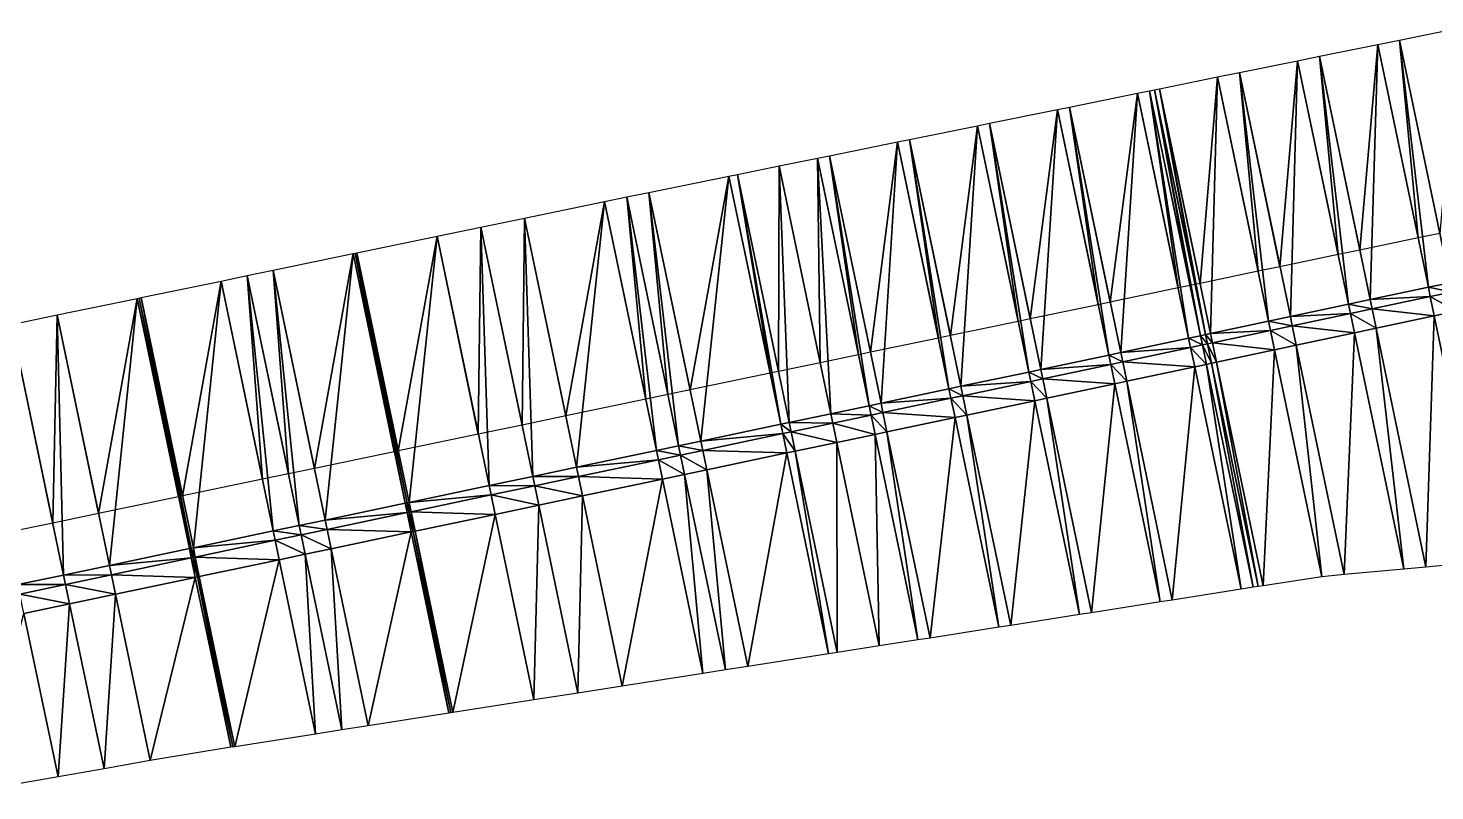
# Model space of a CAD drawing. Header units: metres. Extents: x 1882598 to 1885460, y 3171405 to 3171756.
# Drawn here: x 1883284.26 to 1883301.49, y 3171623.95 to 3171633.29 of the extents above; entities that cross this region are included whole.
import ezdxf

# ---------------------------------------------------------------- set-up
doc = ezdxf.new("R2010")
doc.units = ezdxf.units.M
doc.header["$MEASUREMENT"] = 0
doc.layers.add('Triangles surfaces projet', color=7, linetype='Continuous', true_color=0x848484)

msp = doc.modelspace()

# ---------------------------------------------------------------- linework, layer by layer
at = {"layer": 'Triangles surfaces projet'}
for points in [[(1883301.674, 3171630.174, 150.426), (1883301.054, 3171633.145, 150.502), (1883301.768, 3171633.29, 150.496), (1883301.674, 3171630.174, 150.426)], [(1883301.768, 3171633.29, 150.846), (1883301.548, 3171630.778, 150.791), (1883301.054, 3171633.145, 150.852), (1883301.768, 3171633.29, 150.846)], [(1883300.074, 3171632.946, 150.509), (1883300.788, 3171633.091, 150.504), (1883300.696, 3171629.967, 150.433), (1883300.074, 3171632.946, 150.509)], [(1883300.788, 3171633.091, 150.854), (1883300.57, 3171630.574, 150.798), (1883300.074, 3171632.946, 150.859), (1883300.788, 3171633.091, 150.854)], [(1883301.282, 3171630.723, 150.793), (1883300.57, 3171630.574, 150.798), (1883300.788, 3171633.091, 150.854), (1883301.282, 3171630.723, 150.793)], [(1883300.788, 3171633.091, 150.504), (1883301.408, 3171630.118, 150.428), (1883300.696, 3171629.967, 150.433), (1883300.788, 3171633.091, 150.504)], [(1883300.788, 3171633.091, 150.504), (1883301.054, 3171633.145, 150.502), (1883301.408, 3171630.118, 150.428), (1883300.788, 3171633.091, 150.504)], [(1883301.054, 3171633.145, 150.852), (1883301.282, 3171630.723, 150.793), (1883300.788, 3171633.091, 150.854), (1883301.054, 3171633.145, 150.852)], [(1883301.674, 3171630.174, 150.426), (1883301.408, 3171630.118, 150.428), (1883301.054, 3171633.145, 150.502), (1883301.674, 3171630.174, 150.426)], [(1883301.548, 3171630.778, 150.791), (1883301.282, 3171630.723, 150.793), (1883301.054, 3171633.145, 150.852), (1883301.548, 3171630.778, 150.791)], [(1883299.094, 3171632.747, 150.516), (1883299.807, 3171632.892, 150.511), (1883299.718, 3171629.759, 150.44), (1883299.094, 3171632.747, 150.516)], [(1883299.807, 3171632.892, 150.861), (1883299.591, 3171630.37, 150.805), (1883299.094, 3171632.747, 150.866), (1883299.807, 3171632.892, 150.861)], [(1883300.303, 3171630.518, 150.8), (1883299.591, 3171630.37, 150.805), (1883299.807, 3171632.892, 150.861), (1883300.303, 3171630.518, 150.8)], [(1883299.807, 3171632.892, 150.511), (1883300.43, 3171629.91, 150.435), (1883299.718, 3171629.759, 150.44), (1883299.807, 3171632.892, 150.511)], [(1883299.807, 3171632.892, 150.511), (1883300.074, 3171632.946, 150.509), (1883300.43, 3171629.91, 150.435), (1883299.807, 3171632.892, 150.511)], [(1883300.074, 3171632.946, 150.859), (1883300.303, 3171630.518, 150.8), (1883299.807, 3171632.892, 150.861), (1883300.074, 3171632.946, 150.859)], [(1883300.074, 3171632.946, 150.509), (1883300.696, 3171629.967, 150.433), (1883300.43, 3171629.91, 150.435), (1883300.074, 3171632.946, 150.509)], [(1883300.57, 3171630.574, 150.798), (1883300.303, 3171630.518, 150.8), (1883300.074, 3171632.946, 150.859), (1883300.57, 3171630.574, 150.798)], [(1883299.094, 3171632.747, 150.516), (1883299.452, 3171629.703, 150.442), (1883298.827, 3171632.693, 150.518), (1883299.094, 3171632.747, 150.516)], [(1883299.094, 3171632.747, 150.866), (1883299.324, 3171630.314, 150.807), (1883298.827, 3171632.693, 150.868), (1883299.094, 3171632.747, 150.866)], [(1883299.094, 3171632.747, 150.516), (1883299.718, 3171629.759, 150.44), (1883299.452, 3171629.703, 150.442), (1883299.094, 3171632.747, 150.516)], [(1883299.591, 3171630.37, 150.805), (1883299.324, 3171630.314, 150.807), (1883299.094, 3171632.747, 150.866), (1883299.591, 3171630.37, 150.805)], [(1883298.473, 3171629.495, 150.448), (1883297.847, 3171632.494, 150.525), (1883297.994, 3171632.524, 150.524), (1883298.473, 3171629.495, 150.448)], [(1883297.994, 3171632.524, 150.874), (1883298.345, 3171630.11, 150.814), (1883297.847, 3171632.494, 150.875), (1883297.994, 3171632.524, 150.874)], [(1883298.054, 3171632.536, 150.524), (1883298.619, 3171629.526, 150.447), (1883297.994, 3171632.524, 150.524), (1883298.054, 3171632.536, 150.524)], [(1883298.054, 3171632.536, 150.874), (1883298.491, 3171630.14, 150.813), (1883297.994, 3171632.524, 150.874), (1883298.054, 3171632.536, 150.874)], [(1883298.619, 3171629.526, 150.447), (1883298.473, 3171629.495, 150.448), (1883297.994, 3171632.524, 150.524), (1883298.619, 3171629.526, 150.447)], [(1883298.491, 3171630.14, 150.813), (1883298.345, 3171630.11, 150.814), (1883297.994, 3171632.524, 150.874), (1883298.491, 3171630.14, 150.813)], [(1883298.054, 3171632.536, 150.524), (1883298.114, 3171632.548, 150.523), (1883298.68, 3171629.539, 150.447), (1883298.054, 3171632.536, 150.524)], [(1883298.114, 3171632.548, 150.873), (1883298.552, 3171630.153, 150.813), (1883298.054, 3171632.536, 150.874), (1883298.114, 3171632.548, 150.873)], [(1883298.054, 3171632.536, 150.524), (1883298.68, 3171629.539, 150.447), (1883298.619, 3171629.526, 150.447), (1883298.054, 3171632.536, 150.524)], [(1883298.552, 3171630.153, 150.813), (1883298.491, 3171630.14, 150.813), (1883298.054, 3171632.536, 150.874), (1883298.552, 3171630.153, 150.813)], [(1883298.827, 3171632.693, 150.518), (1883298.74, 3171629.552, 150.447), (1883298.114, 3171632.548, 150.523), (1883298.827, 3171632.693, 150.518)], [(1883298.827, 3171632.693, 150.868), (1883298.612, 3171630.165, 150.812), (1883298.114, 3171632.548, 150.873), (1883298.827, 3171632.693, 150.868)], [(1883298.114, 3171632.548, 150.523), (1883298.74, 3171629.552, 150.447), (1883298.68, 3171629.539, 150.447), (1883298.114, 3171632.548, 150.523)], [(1883298.612, 3171630.165, 150.812), (1883298.552, 3171630.153, 150.813), (1883298.114, 3171632.548, 150.873), (1883298.612, 3171630.165, 150.812)], [(1883299.324, 3171630.314, 150.807), (1883298.612, 3171630.165, 150.812), (1883298.827, 3171632.693, 150.868), (1883299.324, 3171630.314, 150.807)], [(1883298.74, 3171629.552, 150.447), (1883298.827, 3171632.693, 150.518), (1883299.452, 3171629.703, 150.442), (1883298.74, 3171629.552, 150.447)], [(1883297.847, 3171632.494, 150.525), (1883297.641, 3171629.319, 150.454), (1883297.014, 3171632.325, 150.531), (1883297.847, 3171632.494, 150.525)], [(1883297.847, 3171632.494, 150.875), (1883297.512, 3171629.936, 150.82), (1883297.014, 3171632.325, 150.881), (1883297.847, 3171632.494, 150.875)], [(1883298.345, 3171630.11, 150.814), (1883297.512, 3171629.936, 150.82), (1883297.847, 3171632.494, 150.875), (1883298.345, 3171630.11, 150.814)], [(1883297.847, 3171632.494, 150.525), (1883298.473, 3171629.495, 150.448), (1883297.641, 3171629.319, 150.454), (1883297.847, 3171632.494, 150.525)], [(1883296.867, 3171632.295, 150.532), (1883296.663, 3171629.112, 150.461), (1883296.034, 3171632.126, 150.538), (1883296.867, 3171632.295, 150.532)], [(1883296.867, 3171632.295, 150.882), (1883296.534, 3171629.731, 150.827), (1883296.034, 3171632.126, 150.888), (1883296.867, 3171632.295, 150.882)], [(1883297.366, 3171629.905, 150.821), (1883296.534, 3171629.731, 150.827), (1883296.867, 3171632.295, 150.882), (1883297.366, 3171629.905, 150.821)], [(1883297.495, 3171629.288, 150.455), (1883296.663, 3171629.112, 150.461), (1883296.867, 3171632.295, 150.532), (1883297.495, 3171629.288, 150.455)], [(1883297.495, 3171629.288, 150.455), (1883296.867, 3171632.295, 150.532), (1883297.014, 3171632.325, 150.531), (1883297.495, 3171629.288, 150.455)], [(1883297.014, 3171632.325, 150.881), (1883297.366, 3171629.905, 150.821), (1883296.867, 3171632.295, 150.882), (1883297.014, 3171632.325, 150.881)], [(1883297.495, 3171629.288, 150.455), (1883297.014, 3171632.325, 150.531), (1883297.641, 3171629.319, 150.454), (1883297.495, 3171629.288, 150.455)], [(1883297.512, 3171629.936, 150.82), (1883297.366, 3171629.905, 150.821), (1883297.014, 3171632.325, 150.881), (1883297.512, 3171629.936, 150.82)], [(1883295.684, 3171628.906, 150.467), (1883295.054, 3171631.927, 150.544), (1883295.887, 3171632.096, 150.539), (1883295.684, 3171628.906, 150.467)], [(1883295.887, 3171632.096, 150.889), (1883295.555, 3171629.527, 150.833), (1883295.054, 3171631.927, 150.894), (1883295.887, 3171632.096, 150.889)], [(1883296.387, 3171629.701, 150.828), (1883295.555, 3171629.527, 150.833), (1883295.887, 3171632.096, 150.889), (1883296.387, 3171629.701, 150.828)], [(1883295.684, 3171628.906, 150.467), (1883295.887, 3171632.096, 150.539), (1883296.517, 3171629.081, 150.462), (1883295.684, 3171628.906, 150.467)], [(1883296.517, 3171629.081, 150.462), (1883295.887, 3171632.096, 150.539), (1883296.034, 3171632.126, 150.538), (1883296.517, 3171629.081, 150.462)], [(1883296.034, 3171632.126, 150.888), (1883296.387, 3171629.701, 150.828), (1883295.887, 3171632.096, 150.889), (1883296.034, 3171632.126, 150.888)], [(1883296.517, 3171629.081, 150.462), (1883296.034, 3171632.126, 150.538), (1883296.663, 3171629.112, 150.461), (1883296.517, 3171629.081, 150.462)], [(1883296.534, 3171629.731, 150.827), (1883296.387, 3171629.701, 150.828), (1883296.034, 3171632.126, 150.888), (1883296.534, 3171629.731, 150.827)], [(1883294.074, 3171631.728, 150.551), (1883294.907, 3171631.897, 150.545), (1883294.706, 3171628.699, 150.474), (1883294.074, 3171631.728, 150.551)], [(1883294.907, 3171631.897, 150.895), (1883294.576, 3171629.323, 150.84), (1883294.074, 3171631.728, 150.901), (1883294.907, 3171631.897, 150.895)], [(1883295.408, 3171629.497, 150.834), (1883294.576, 3171629.323, 150.84), (1883294.907, 3171631.897, 150.895), (1883295.408, 3171629.497, 150.834)], [(1883294.706, 3171628.699, 150.474), (1883294.907, 3171631.897, 150.545), (1883295.538, 3171628.875, 150.468), (1883294.706, 3171628.699, 150.474)], [(1883294.907, 3171631.897, 150.545), (1883295.054, 3171631.927, 150.544), (1883295.538, 3171628.875, 150.468), (1883294.907, 3171631.897, 150.545)], [(1883295.054, 3171631.927, 150.894), (1883295.408, 3171629.497, 150.834), (1883294.907, 3171631.897, 150.895), (1883295.054, 3171631.927, 150.894)], [(1883295.054, 3171631.927, 150.544), (1883295.684, 3171628.906, 150.467), (1883295.538, 3171628.875, 150.468), (1883295.054, 3171631.927, 150.544)], [(1883295.555, 3171629.527, 150.833), (1883295.408, 3171629.497, 150.834), (1883295.054, 3171631.927, 150.894), (1883295.555, 3171629.527, 150.833)], [(1883294.092, 3171628.57, 150.477), (1883293.459, 3171631.603, 150.555), (1883293.927, 3171631.698, 150.552), (1883294.092, 3171628.57, 150.477)], [(1883293.927, 3171631.698, 150.902), (1883293.962, 3171629.195, 150.843), (1883293.459, 3171631.603, 150.905), (1883293.927, 3171631.698, 150.902)], [(1883294.074, 3171631.728, 150.551), (1883294.56, 3171628.669, 150.475), (1883293.927, 3171631.698, 150.552), (1883294.074, 3171631.728, 150.551)], [(1883294.074, 3171631.728, 150.901), (1883294.43, 3171629.292, 150.84), (1883293.927, 3171631.698, 150.902), (1883294.074, 3171631.728, 150.901)], [(1883294.56, 3171628.669, 150.475), (1883294.092, 3171628.57, 150.477), (1883293.927, 3171631.698, 150.552), (1883294.56, 3171628.669, 150.475)], [(1883294.43, 3171629.292, 150.84), (1883293.962, 3171629.195, 150.843), (1883293.927, 3171631.698, 150.902), (1883294.43, 3171629.292, 150.84)], [(1883294.706, 3171628.699, 150.474), (1883294.56, 3171628.669, 150.475), (1883294.074, 3171631.728, 150.551), (1883294.706, 3171628.699, 150.474)], [(1883294.576, 3171629.323, 150.84), (1883294.43, 3171629.292, 150.84), (1883294.074, 3171631.728, 150.901), (1883294.576, 3171629.323, 150.84)], [(1883293.478, 3171628.441, 150.481), (1883292.844, 3171631.478, 150.559), (1883292.947, 3171631.499, 150.558), (1883293.478, 3171628.441, 150.481)], [(1883292.947, 3171631.499, 150.908), (1883293.347, 3171629.066, 150.847), (1883292.844, 3171631.478, 150.909), (1883292.947, 3171631.499, 150.908)], [(1883293.459, 3171631.603, 150.555), (1883293.581, 3171628.463, 150.481), (1883292.947, 3171631.499, 150.558), (1883293.459, 3171631.603, 150.555)], [(1883293.459, 3171631.603, 150.905), (1883293.451, 3171629.088, 150.847), (1883292.947, 3171631.499, 150.908), (1883293.459, 3171631.603, 150.905)], [(1883293.581, 3171628.463, 150.481), (1883293.478, 3171628.441, 150.481), (1883292.947, 3171631.499, 150.558), (1883293.581, 3171628.463, 150.481)], [(1883293.451, 3171629.088, 150.847), (1883293.347, 3171629.066, 150.847), (1883292.947, 3171631.499, 150.908), (1883293.451, 3171629.088, 150.847)], [(1883293.962, 3171629.195, 150.843), (1883293.451, 3171629.088, 150.847), (1883293.459, 3171631.603, 150.905), (1883293.962, 3171629.195, 150.843)], [(1883293.459, 3171631.603, 150.555), (1883294.092, 3171628.57, 150.477), (1883293.581, 3171628.463, 150.481), (1883293.459, 3171631.603, 150.555)], [(1883292.844, 3171631.478, 150.559), (1883292.499, 3171628.236, 150.487), (1883291.864, 3171631.279, 150.565), (1883292.844, 3171631.478, 150.559)], [(1883292.844, 3171631.478, 150.909), (1883292.368, 3171628.862, 150.853), (1883291.864, 3171631.279, 150.915), (1883292.844, 3171631.478, 150.909)], [(1883293.347, 3171629.066, 150.847), (1883292.368, 3171628.862, 150.853), (1883292.844, 3171631.478, 150.909), (1883293.347, 3171629.066, 150.847)], [(1883292.844, 3171631.478, 150.559), (1883293.478, 3171628.441, 150.481), (1883292.499, 3171628.236, 150.487), (1883292.844, 3171631.478, 150.559)], [(1883290.977, 3171627.916, 150.497), (1883290.34, 3171630.965, 150.574), (1883291.319, 3171631.168, 150.568), (1883290.977, 3171627.916, 150.497)], [(1883291.319, 3171631.168, 150.918), (1883290.846, 3171628.544, 150.863), (1883290.34, 3171630.965, 150.924), (1883291.319, 3171631.168, 150.918)], [(1883291.824, 3171628.749, 150.857), (1883290.846, 3171628.544, 150.863), (1883291.319, 3171631.168, 150.918), (1883291.824, 3171628.749, 150.857)], [(1883291.319, 3171631.168, 150.568), (1883291.955, 3171628.121, 150.491), (1883290.977, 3171627.916, 150.497), (1883291.319, 3171631.168, 150.568)], [(1883291.592, 3171631.224, 150.567), (1883291.955, 3171628.121, 150.491), (1883291.319, 3171631.168, 150.568), (1883291.592, 3171631.224, 150.567)], [(1883291.592, 3171631.224, 150.917), (1883291.824, 3171628.749, 150.857), (1883291.319, 3171631.168, 150.918), (1883291.592, 3171631.224, 150.917)], [(1883291.592, 3171631.224, 150.567), (1883291.864, 3171631.279, 150.565), (1883292.227, 3171628.178, 150.489), (1883291.592, 3171631.224, 150.567)], [(1883291.864, 3171631.279, 150.915), (1883292.096, 3171628.805, 150.855), (1883291.592, 3171631.224, 150.917), (1883291.864, 3171631.279, 150.915)], [(1883291.592, 3171631.224, 150.567), (1883292.227, 3171628.178, 150.489), (1883291.955, 3171628.121, 150.491), (1883291.592, 3171631.224, 150.567)], [(1883292.096, 3171628.805, 150.855), (1883291.824, 3171628.749, 150.857), (1883291.592, 3171631.224, 150.917), (1883292.096, 3171628.805, 150.855)], [(1883292.499, 3171628.236, 150.487), (1883292.227, 3171628.178, 150.489), (1883291.864, 3171631.279, 150.565), (1883292.499, 3171628.236, 150.487)], [(1883292.368, 3171628.862, 150.853), (1883292.096, 3171628.805, 150.855), (1883291.864, 3171631.279, 150.915), (1883292.368, 3171628.862, 150.853)], [(1883289.269, 3171630.743, 150.581), (1883289.804, 3171630.854, 150.578), (1883289.906, 3171627.691, 150.503), (1883289.269, 3171630.743, 150.581)], [(1883289.804, 3171630.854, 150.928), (1883289.774, 3171628.321, 150.869), (1883289.269, 3171630.743, 150.931), (1883289.804, 3171630.854, 150.928)], [(1883290.31, 3171628.432, 150.866), (1883289.774, 3171628.321, 150.869), (1883289.804, 3171630.854, 150.928), (1883290.31, 3171628.432, 150.866)], [(1883290.34, 3171630.965, 150.574), (1883290.441, 3171627.803, 150.5), (1883289.804, 3171630.854, 150.578), (1883290.34, 3171630.965, 150.574)], [(1883290.34, 3171630.965, 150.924), (1883290.31, 3171628.432, 150.866), (1883289.804, 3171630.854, 150.928), (1883290.34, 3171630.965, 150.924)], [(1883289.906, 3171627.691, 150.503), (1883289.804, 3171630.854, 150.578), (1883290.441, 3171627.803, 150.5), (1883289.906, 3171627.691, 150.503)], [(1883290.846, 3171628.544, 150.863), (1883290.31, 3171628.432, 150.866), (1883290.34, 3171630.965, 150.924), (1883290.846, 3171628.544, 150.863)], [(1883290.977, 3171627.916, 150.497), (1883290.441, 3171627.803, 150.5), (1883290.34, 3171630.965, 150.574), (1883290.977, 3171627.916, 150.497)], [(1883288.927, 3171627.485, 150.509), (1883288.289, 3171630.54, 150.587), (1883289.269, 3171630.743, 150.581), (1883288.927, 3171627.485, 150.509)], [(1883289.269, 3171630.743, 150.931), (1883288.795, 3171628.116, 150.875), (1883288.289, 3171630.54, 150.937), (1883289.269, 3171630.743, 150.931)], [(1883289.774, 3171628.321, 150.869), (1883288.795, 3171628.116, 150.875), (1883289.269, 3171630.743, 150.931), (1883289.774, 3171628.321, 150.869)], [(1883288.927, 3171627.485, 150.509), (1883289.269, 3171630.743, 150.581), (1883289.906, 3171627.691, 150.503), (1883288.927, 3171627.485, 150.509)], [(1883287.9, 3171627.269, 150.515), (1883287.261, 3171630.327, 150.593), (1883288.241, 3171630.53, 150.587), (1883287.9, 3171627.269, 150.515)], [(1883288.241, 3171630.53, 150.937), (1883287.768, 3171627.902, 150.882), (1883287.261, 3171630.327, 150.943), (1883288.241, 3171630.53, 150.937)], [(1883288.746, 3171628.106, 150.876), (1883287.768, 3171627.902, 150.882), (1883288.241, 3171630.53, 150.937), (1883288.746, 3171628.106, 150.876)], [(1883288.241, 3171630.53, 150.587), (1883288.878, 3171627.475, 150.509), (1883287.9, 3171627.269, 150.515), (1883288.241, 3171630.53, 150.587)], [(1883288.878, 3171627.475, 150.509), (1883288.241, 3171630.53, 150.587), (1883288.265, 3171630.535, 150.587), (1883288.878, 3171627.475, 150.509)], [(1883288.265, 3171630.535, 150.937), (1883288.746, 3171628.106, 150.876), (1883288.241, 3171630.53, 150.937), (1883288.265, 3171630.535, 150.937)], [(1883288.289, 3171630.54, 150.587), (1883288.903, 3171627.48, 150.509), (1883288.265, 3171630.535, 150.587), (1883288.289, 3171630.54, 150.587)], [(1883288.289, 3171630.54, 150.937), (1883288.771, 3171628.111, 150.875), (1883288.265, 3171630.535, 150.937), (1883288.289, 3171630.54, 150.937)], [(1883288.903, 3171627.48, 150.509), (1883288.878, 3171627.475, 150.509), (1883288.265, 3171630.535, 150.587), (1883288.903, 3171627.48, 150.509)], [(1883288.771, 3171628.111, 150.875), (1883288.746, 3171628.106, 150.876), (1883288.265, 3171630.535, 150.937), (1883288.771, 3171628.111, 150.875)], [(1883288.289, 3171630.54, 150.587), (1883288.927, 3171627.485, 150.509), (1883288.903, 3171627.48, 150.509), (1883288.289, 3171630.54, 150.587)], [(1883288.795, 3171628.116, 150.875), (1883288.771, 3171628.111, 150.875), (1883288.289, 3171630.54, 150.937), (1883288.795, 3171628.116, 150.875)], [(1883287.261, 3171630.327, 150.593), (1883287.582, 3171627.202, 150.517), (1883286.943, 3171630.261, 150.595), (1883287.261, 3171630.327, 150.593)], [(1883287.261, 3171630.327, 150.943), (1883287.449, 3171627.835, 150.883), (1883286.943, 3171630.261, 150.945), (1883287.261, 3171630.327, 150.943)], [(1883287.582, 3171627.202, 150.517), (1883287.261, 3171630.327, 150.593), (1883287.9, 3171627.269, 150.515), (1883287.582, 3171627.202, 150.517)], [(1883287.768, 3171627.902, 150.882), (1883287.449, 3171627.835, 150.883), (1883287.261, 3171630.327, 150.943), (1883287.768, 3171627.902, 150.882)], [(1883285.646, 3171629.993, 150.603), (1883286.625, 3171630.195, 150.597), (1883286.285, 3171626.93, 150.525), (1883285.646, 3171629.993, 150.603)], [(1883286.625, 3171630.195, 150.947), (1883286.152, 3171627.565, 150.891), (1883285.646, 3171629.993, 150.953), (1883286.625, 3171630.195, 150.947)], [(1883287.131, 3171627.769, 150.885), (1883286.152, 3171627.565, 150.891), (1883286.625, 3171630.195, 150.947), (1883287.131, 3171627.769, 150.885)], [(1883286.625, 3171630.195, 150.597), (1883287.264, 3171627.136, 150.519), (1883286.285, 3171626.93, 150.525), (1883286.625, 3171630.195, 150.597)], [(1883286.943, 3171630.261, 150.595), (1883287.264, 3171627.136, 150.519), (1883286.625, 3171630.195, 150.597), (1883286.943, 3171630.261, 150.595)], [(1883286.943, 3171630.261, 150.945), (1883287.131, 3171627.769, 150.885), (1883286.625, 3171630.195, 150.947), (1883286.943, 3171630.261, 150.945)], [(1883286.943, 3171630.261, 150.595), (1883287.582, 3171627.202, 150.517), (1883287.264, 3171627.136, 150.519), (1883286.943, 3171630.261, 150.595)], [(1883287.449, 3171627.835, 150.883), (1883287.131, 3171627.769, 150.885), (1883286.943, 3171630.261, 150.945), (1883287.449, 3171627.835, 150.883)], [(1883300.696, 3171629.967, 150.433), (1883301.408, 3171630.118, 150.428), (1883301.432, 3171630.004, 150.425), (1883300.696, 3171629.967, 150.433)], [(1883301.408, 3171630.118, 150.428), (1883301.674, 3171630.174, 150.426), (1883301.698, 3171630.06, 150.423), (1883301.408, 3171630.118, 150.428)], [(1883301.408, 3171630.118, 150.428), (1883301.698, 3171630.06, 150.423), (1883301.432, 3171630.004, 150.425), (1883301.408, 3171630.118, 150.428)], [(1883285.597, 3171629.982, 150.604), (1883285.257, 3171626.714, 150.532), (1883284.617, 3171629.78, 150.61), (1883285.597, 3171629.982, 150.604)], [(1883285.597, 3171629.982, 150.954), (1883285.125, 3171627.35, 150.898), (1883284.617, 3171629.78, 150.96), (1883285.597, 3171629.982, 150.954)], [(1883286.103, 3171627.554, 150.892), (1883285.125, 3171627.35, 150.898), (1883285.597, 3171629.982, 150.954), (1883286.103, 3171627.554, 150.892)], [(1883285.597, 3171629.982, 150.604), (1883286.236, 3171626.92, 150.526), (1883285.257, 3171626.714, 150.532), (1883285.597, 3171629.982, 150.604)], [(1883285.621, 3171629.987, 150.604), (1883286.236, 3171626.92, 150.526), (1883285.597, 3171629.982, 150.604), (1883285.621, 3171629.987, 150.604)], [(1883285.621, 3171629.987, 150.954), (1883286.103, 3171627.554, 150.892), (1883285.597, 3171629.982, 150.954), (1883285.621, 3171629.987, 150.954)], [(1883286.26, 3171626.925, 150.525), (1883285.621, 3171629.987, 150.604), (1883285.646, 3171629.993, 150.603), (1883286.26, 3171626.925, 150.525)], [(1883285.646, 3171629.993, 150.953), (1883286.128, 3171627.56, 150.892), (1883285.621, 3171629.987, 150.954), (1883285.646, 3171629.993, 150.953)], [(1883285.621, 3171629.987, 150.604), (1883286.26, 3171626.925, 150.525), (1883286.236, 3171626.92, 150.526), (1883285.621, 3171629.987, 150.604)], [(1883286.128, 3171627.56, 150.892), (1883286.103, 3171627.554, 150.892), (1883285.621, 3171629.987, 150.954), (1883286.128, 3171627.56, 150.892)], [(1883286.26, 3171626.925, 150.525), (1883285.646, 3171629.993, 150.603), (1883286.285, 3171626.93, 150.525), (1883286.26, 3171626.925, 150.525)], [(1883286.152, 3171627.565, 150.891), (1883286.128, 3171627.56, 150.892), (1883285.646, 3171629.993, 150.953), (1883286.152, 3171627.565, 150.891)], [(1883300.696, 3171629.967, 150.433), (1883300.72, 3171629.853, 150.43), (1883300.43, 3171629.91, 150.435), (1883300.696, 3171629.967, 150.433)], [(1883300.696, 3171629.967, 150.433), (1883301.432, 3171630.004, 150.425), (1883300.72, 3171629.853, 150.43), (1883300.696, 3171629.967, 150.433)], [(1883301.432, 3171630.004, 150.425), (1883301.481, 3171629.767, 150.667), (1883300.72, 3171629.853, 150.43), (1883301.432, 3171630.004, 150.425)], [(1883301.748, 3171629.824, 150.665), (1883301.432, 3171630.004, 150.425), (1883301.698, 3171630.06, 150.423), (1883301.748, 3171629.824, 150.665)], [(1883301.481, 3171629.767, 150.667), (1883301.432, 3171630.004, 150.425), (1883301.748, 3171629.824, 150.665), (1883301.481, 3171629.767, 150.667)], [(1883284.617, 3171629.78, 150.61), (1883284.697, 3171626.596, 150.535), (1883284.057, 3171629.663, 150.613), (1883284.617, 3171629.78, 150.61)], [(1883284.617, 3171629.78, 150.96), (1883284.564, 3171627.233, 150.901), (1883284.057, 3171629.663, 150.963), (1883284.617, 3171629.78, 150.96)], [(1883285.125, 3171627.35, 150.898), (1883284.564, 3171627.233, 150.901), (1883284.617, 3171629.78, 150.96), (1883285.125, 3171627.35, 150.898)], [(1883284.617, 3171629.78, 150.61), (1883285.257, 3171626.714, 150.532), (1883284.697, 3171626.596, 150.535), (1883284.617, 3171629.78, 150.61)], [(1883299.718, 3171629.759, 150.44), (1883300.43, 3171629.91, 150.435), (1883300.454, 3171629.796, 150.432), (1883299.718, 3171629.759, 150.44)], [(1883299.742, 3171629.645, 150.437), (1883299.718, 3171629.759, 150.44), (1883300.454, 3171629.796, 150.432), (1883299.742, 3171629.645, 150.437)], [(1883299.742, 3171629.645, 150.437), (1883300.454, 3171629.796, 150.432), (1883300.503, 3171629.559, 150.674), (1883299.742, 3171629.645, 150.437)], [(1883300.43, 3171629.91, 150.435), (1883300.72, 3171629.853, 150.43), (1883300.454, 3171629.796, 150.432), (1883300.43, 3171629.91, 150.435)], [(1883300.454, 3171629.796, 150.432), (1883300.72, 3171629.853, 150.43), (1883300.769, 3171629.616, 150.672), (1883300.454, 3171629.796, 150.432)], [(1883300.454, 3171629.796, 150.432), (1883300.769, 3171629.616, 150.672), (1883300.503, 3171629.559, 150.674), (1883300.454, 3171629.796, 150.432)], [(1883300.769, 3171629.616, 150.672), (1883300.72, 3171629.853, 150.43), (1883301.481, 3171629.767, 150.667), (1883300.769, 3171629.616, 150.672)], [(1883300.769, 3171629.616, 150.672), (1883301.481, 3171629.767, 150.667), (1883301.379, 3171626.694, 152.662), (1883300.769, 3171629.616, 150.672)], [(1883302.109, 3171626.761, 152.714), (1883301.379, 3171626.694, 152.662), (1883301.481, 3171629.767, 150.667), (1883302.109, 3171626.761, 152.714)], [(1883301.481, 3171629.767, 150.667), (1883301.748, 3171629.824, 150.665), (1883302.109, 3171626.761, 152.714), (1883301.481, 3171629.767, 150.667)], [(1883284.564, 3171627.233, 150.901), (1883284.004, 3171627.116, 150.905), (1883284.057, 3171629.663, 150.963), (1883284.564, 3171627.233, 150.901)], [(1883284.057, 3171629.663, 150.613), (1883284.697, 3171626.596, 150.535), (1883284.137, 3171626.479, 150.538), (1883284.057, 3171629.663, 150.613)], [(1883299.452, 3171629.703, 150.442), (1883299.476, 3171629.589, 150.439), (1883298.74, 3171629.552, 150.447), (1883299.452, 3171629.703, 150.442)], [(1883299.742, 3171629.645, 150.437), (1883299.452, 3171629.703, 150.442), (1883299.718, 3171629.759, 150.44), (1883299.742, 3171629.645, 150.437)], [(1883299.476, 3171629.589, 150.439), (1883299.452, 3171629.703, 150.442), (1883299.742, 3171629.645, 150.437), (1883299.476, 3171629.589, 150.439)], [(1883299.476, 3171629.589, 150.439), (1883299.742, 3171629.645, 150.437), (1883299.791, 3171629.408, 150.679), (1883299.476, 3171629.589, 150.439)], [(1883300.503, 3171629.559, 150.674), (1883299.791, 3171629.408, 150.679), (1883299.742, 3171629.645, 150.437), (1883300.503, 3171629.559, 150.674)], [(1883301.107, 3171626.669, 152.642), (1883300.503, 3171629.559, 150.674), (1883300.769, 3171629.616, 150.672), (1883301.107, 3171626.669, 152.642)], [(1883300.769, 3171629.616, 150.672), (1883301.379, 3171626.694, 152.662), (1883301.107, 3171626.669, 152.642), (1883300.769, 3171629.616, 150.672)], [(1883298.497, 3171629.381, 150.446), (1883297.641, 3171629.319, 150.454), (1883298.473, 3171629.495, 150.448), (1883298.497, 3171629.381, 150.446)], [(1883298.473, 3171629.495, 150.448), (1883298.619, 3171629.526, 150.447), (1883298.643, 3171629.412, 150.445), (1883298.473, 3171629.495, 150.448)], [(1883298.473, 3171629.495, 150.448), (1883298.643, 3171629.412, 150.445), (1883298.497, 3171629.381, 150.446), (1883298.473, 3171629.495, 150.448)], [(1883298.68, 3171629.539, 150.447), (1883298.703, 3171629.425, 150.444), (1883298.619, 3171629.526, 150.447), (1883298.68, 3171629.539, 150.447)], [(1883298.643, 3171629.412, 150.445), (1883298.619, 3171629.526, 150.447), (1883298.703, 3171629.425, 150.444), (1883298.643, 3171629.412, 150.445)], [(1883298.753, 3171629.188, 150.686), (1883298.643, 3171629.412, 150.445), (1883298.703, 3171629.425, 150.444), (1883298.753, 3171629.188, 150.686)], [(1883298.764, 3171629.438, 150.444), (1883298.68, 3171629.539, 150.447), (1883298.74, 3171629.552, 150.447), (1883298.764, 3171629.438, 150.444)], [(1883298.68, 3171629.539, 150.447), (1883298.764, 3171629.438, 150.444), (1883298.703, 3171629.425, 150.444), (1883298.68, 3171629.539, 150.447)], [(1883298.703, 3171629.425, 150.444), (1883298.764, 3171629.438, 150.444), (1883298.813, 3171629.201, 150.686), (1883298.703, 3171629.425, 150.444)], [(1883298.753, 3171629.188, 150.686), (1883298.703, 3171629.425, 150.444), (1883298.813, 3171629.201, 150.686), (1883298.753, 3171629.188, 150.686)], [(1883299.476, 3171629.589, 150.439), (1883298.764, 3171629.438, 150.444), (1883298.74, 3171629.552, 150.447), (1883299.476, 3171629.589, 150.439)], [(1883298.764, 3171629.438, 150.444), (1883299.476, 3171629.589, 150.439), (1883299.525, 3171629.352, 150.681), (1883298.764, 3171629.438, 150.444)], [(1883299.525, 3171629.352, 150.681), (1883298.813, 3171629.201, 150.686), (1883298.764, 3171629.438, 150.444), (1883299.525, 3171629.352, 150.681)], [(1883299.525, 3171629.352, 150.681), (1883299.476, 3171629.589, 150.439), (1883299.791, 3171629.408, 150.679), (1883299.525, 3171629.352, 150.681)], [(1883300.377, 3171626.602, 152.59), (1883299.791, 3171629.408, 150.679), (1883300.503, 3171629.559, 150.674), (1883300.377, 3171626.602, 152.59)], [(1883301.107, 3171626.669, 152.642), (1883300.377, 3171626.602, 152.59), (1883300.503, 3171629.559, 150.674), (1883301.107, 3171626.669, 152.642)], [(1883297.495, 3171629.288, 150.455), (1883297.519, 3171629.174, 150.452), (1883296.663, 3171629.112, 150.461), (1883297.495, 3171629.288, 150.455)], [(1883297.665, 3171629.205, 150.451), (1883297.495, 3171629.288, 150.455), (1883297.641, 3171629.319, 150.454), (1883297.665, 3171629.205, 150.451)], [(1883297.495, 3171629.288, 150.455), (1883297.665, 3171629.205, 150.451), (1883297.519, 3171629.174, 150.452), (1883297.495, 3171629.288, 150.455)], [(1883298.497, 3171629.381, 150.446), (1883297.665, 3171629.205, 150.451), (1883297.641, 3171629.319, 150.454), (1883298.497, 3171629.381, 150.446)], [(1883297.665, 3171629.205, 150.451), (1883298.497, 3171629.381, 150.446), (1883298.547, 3171629.144, 150.688), (1883297.665, 3171629.205, 150.451)], [(1883298.693, 3171629.175, 150.687), (1883298.497, 3171629.381, 150.446), (1883298.643, 3171629.412, 150.445), (1883298.693, 3171629.175, 150.687)], [(1883298.693, 3171629.175, 150.687), (1883298.547, 3171629.144, 150.688), (1883298.497, 3171629.381, 150.446), (1883298.693, 3171629.175, 150.687)], [(1883298.693, 3171629.175, 150.687), (1883298.643, 3171629.412, 150.445), (1883298.753, 3171629.188, 150.686), (1883298.693, 3171629.175, 150.687)], [(1883298.813, 3171629.201, 150.686), (1883299.525, 3171629.352, 150.681), (1883299.384, 3171626.465, 152.549), (1883298.813, 3171629.201, 150.686)], [(1883299.525, 3171629.352, 150.681), (1883300.104, 3171626.576, 152.571), (1883299.384, 3171626.465, 152.549), (1883299.525, 3171629.352, 150.681)], [(1883300.104, 3171626.576, 152.571), (1883299.525, 3171629.352, 150.681), (1883299.791, 3171629.408, 150.679), (1883300.104, 3171626.576, 152.571)], [(1883300.377, 3171626.602, 152.59), (1883300.104, 3171626.576, 152.571), (1883299.791, 3171629.408, 150.679), (1883300.377, 3171626.602, 152.59)], [(1883295.684, 3171628.906, 150.467), (1883296.517, 3171629.081, 150.462), (1883296.541, 3171628.967, 150.459), (1883295.684, 3171628.906, 150.467)], [(1883296.663, 3171629.112, 150.461), (1883296.687, 3171628.998, 150.458), (1883296.517, 3171629.081, 150.462), (1883296.663, 3171629.112, 150.461)], [(1883296.517, 3171629.081, 150.462), (1883296.687, 3171628.998, 150.458), (1883296.541, 3171628.967, 150.459), (1883296.517, 3171629.081, 150.462)], [(1883296.687, 3171628.998, 150.458), (1883296.663, 3171629.112, 150.461), (1883297.519, 3171629.174, 150.452), (1883296.687, 3171628.998, 150.458)], [(1883297.568, 3171628.937, 150.694), (1883296.687, 3171628.998, 150.458), (1883297.519, 3171629.174, 150.452), (1883297.568, 3171628.937, 150.694)], [(1883297.714, 3171628.968, 150.693), (1883297.519, 3171629.174, 150.452), (1883297.665, 3171629.205, 150.451), (1883297.714, 3171628.968, 150.693)], [(1883297.519, 3171629.174, 150.452), (1883297.714, 3171628.968, 150.693), (1883297.568, 3171628.937, 150.694), (1883297.519, 3171629.174, 150.452)], [(1883297.714, 3171628.968, 150.693), (1883297.665, 3171629.205, 150.451), (1883298.547, 3171629.144, 150.688), (1883297.714, 3171628.968, 150.693)], [(1883298.273, 3171626.29, 152.517), (1883297.714, 3171628.968, 150.693), (1883298.547, 3171629.144, 150.688), (1883298.273, 3171626.29, 152.517)], [(1883298.547, 3171629.144, 150.688), (1883299.115, 3171626.423, 152.541), (1883298.273, 3171626.29, 152.517), (1883298.547, 3171629.144, 150.688)], [(1883298.693, 3171629.175, 150.687), (1883299.115, 3171626.423, 152.541), (1883298.547, 3171629.144, 150.688), (1883298.693, 3171629.175, 150.687)], [(1883299.262, 3171626.446, 152.545), (1883298.693, 3171629.175, 150.687), (1883298.753, 3171629.188, 150.686), (1883299.262, 3171626.446, 152.545)], [(1883298.693, 3171629.175, 150.687), (1883299.262, 3171626.446, 152.545), (1883299.115, 3171626.423, 152.541), (1883298.693, 3171629.175, 150.687)], [(1883298.753, 3171629.188, 150.686), (1883298.813, 3171629.201, 150.686), (1883299.323, 3171626.455, 152.547), (1883298.753, 3171629.188, 150.686)], [(1883299.323, 3171626.455, 152.547), (1883299.262, 3171626.446, 152.545), (1883298.753, 3171629.188, 150.686), (1883299.323, 3171626.455, 152.547)], [(1883299.323, 3171626.455, 152.547), (1883298.813, 3171629.201, 150.686), (1883299.384, 3171626.465, 152.549), (1883299.323, 3171626.455, 152.547)], [(1883295.708, 3171628.791, 150.464), (1883295.538, 3171628.875, 150.468), (1883295.684, 3171628.906, 150.467), (1883295.708, 3171628.791, 150.464)], [(1883295.708, 3171628.791, 150.464), (1883295.684, 3171628.906, 150.467), (1883296.541, 3171628.967, 150.459), (1883295.708, 3171628.791, 150.464)], [(1883295.708, 3171628.791, 150.464), (1883296.541, 3171628.967, 150.459), (1883296.59, 3171628.73, 150.701), (1883295.708, 3171628.791, 150.464)], [(1883296.687, 3171628.998, 150.458), (1883296.736, 3171628.761, 150.7), (1883296.541, 3171628.967, 150.459), (1883296.687, 3171628.998, 150.458)], [(1883296.59, 3171628.73, 150.701), (1883296.541, 3171628.967, 150.459), (1883296.736, 3171628.761, 150.7), (1883296.59, 3171628.73, 150.701)], [(1883296.736, 3171628.761, 150.7), (1883296.687, 3171628.998, 150.458), (1883297.568, 3171628.937, 150.694), (1883296.736, 3171628.761, 150.7)], [(1883297.568, 3171628.937, 150.694), (1883297.284, 3171626.135, 152.489), (1883296.736, 3171628.761, 150.7), (1883297.568, 3171628.937, 150.694)], [(1883297.568, 3171628.937, 150.694), (1883298.126, 3171626.267, 152.513), (1883297.284, 3171626.135, 152.489), (1883297.568, 3171628.937, 150.694)], [(1883298.126, 3171626.267, 152.513), (1883297.568, 3171628.937, 150.694), (1883297.714, 3171628.968, 150.693), (1883298.126, 3171626.267, 152.513)], [(1883297.714, 3171628.968, 150.693), (1883298.273, 3171626.29, 152.517), (1883298.126, 3171626.267, 152.513), (1883297.714, 3171628.968, 150.693)], [(1883294.706, 3171628.699, 150.474), (1883295.538, 3171628.875, 150.468), (1883295.562, 3171628.761, 150.465), (1883294.706, 3171628.699, 150.474)], [(1883294.706, 3171628.699, 150.474), (1883295.562, 3171628.761, 150.465), (1883294.73, 3171628.585, 150.471), (1883294.706, 3171628.699, 150.474)], [(1883294.73, 3171628.585, 150.471), (1883295.562, 3171628.761, 150.465), (1883295.612, 3171628.523, 150.708), (1883294.73, 3171628.585, 150.471)], [(1883295.708, 3171628.791, 150.464), (1883295.562, 3171628.761, 150.465), (1883295.538, 3171628.875, 150.468), (1883295.708, 3171628.791, 150.464)], [(1883295.708, 3171628.791, 150.464), (1883295.758, 3171628.554, 150.707), (1883295.562, 3171628.761, 150.465), (1883295.708, 3171628.791, 150.464)], [(1883295.562, 3171628.761, 150.465), (1883295.758, 3171628.554, 150.707), (1883295.612, 3171628.523, 150.708), (1883295.562, 3171628.761, 150.465)], [(1883295.708, 3171628.791, 150.464), (1883296.59, 3171628.73, 150.701), (1883295.758, 3171628.554, 150.707), (1883295.708, 3171628.791, 150.464)], [(1883296.736, 3171628.761, 150.7), (1883297.137, 3171626.112, 152.484), (1883296.59, 3171628.73, 150.701), (1883296.736, 3171628.761, 150.7)], [(1883296.736, 3171628.761, 150.7), (1883297.284, 3171626.135, 152.489), (1883297.137, 3171626.112, 152.484), (1883296.736, 3171628.761, 150.7)], [(1883293.581, 3171628.463, 150.481), (1883294.092, 3171628.57, 150.477), (1883294.116, 3171628.456, 150.475), (1883293.581, 3171628.463, 150.481)], [(1883294.092, 3171628.57, 150.477), (1883294.56, 3171628.669, 150.475), (1883294.584, 3171628.554, 150.472), (1883294.092, 3171628.57, 150.477)], [(1883294.092, 3171628.57, 150.477), (1883294.584, 3171628.554, 150.472), (1883294.116, 3171628.456, 150.475), (1883294.092, 3171628.57, 150.477)], [(1883294.706, 3171628.699, 150.474), (1883294.73, 3171628.585, 150.471), (1883294.56, 3171628.669, 150.475), (1883294.706, 3171628.699, 150.474)], [(1883294.584, 3171628.554, 150.472), (1883294.56, 3171628.669, 150.475), (1883294.73, 3171628.585, 150.471), (1883294.584, 3171628.554, 150.472)], [(1883294.584, 3171628.554, 150.472), (1883294.73, 3171628.585, 150.471), (1883294.779, 3171628.348, 150.713), (1883294.584, 3171628.554, 150.472)], [(1883295.612, 3171628.523, 150.708), (1883294.779, 3171628.348, 150.713), (1883294.73, 3171628.585, 150.471), (1883295.612, 3171628.523, 150.708)], [(1883296.59, 3171628.73, 150.701), (1883296.295, 3171625.98, 152.46), (1883295.758, 3171628.554, 150.707), (1883296.59, 3171628.73, 150.701)], [(1883297.137, 3171626.112, 152.484), (1883296.295, 3171625.98, 152.46), (1883296.59, 3171628.73, 150.701), (1883297.137, 3171626.112, 152.484)], [(1883293.478, 3171628.441, 150.481), (1883293.502, 3171628.327, 150.478), (1883292.499, 3171628.236, 150.487), (1883293.478, 3171628.441, 150.481)], [(1883293.581, 3171628.463, 150.481), (1883293.605, 3171628.349, 150.478), (1883293.478, 3171628.441, 150.481), (1883293.581, 3171628.463, 150.481)], [(1883293.502, 3171628.327, 150.478), (1883293.478, 3171628.441, 150.481), (1883293.605, 3171628.349, 150.478), (1883293.502, 3171628.327, 150.478)], [(1883294.116, 3171628.456, 150.475), (1883293.605, 3171628.349, 150.478), (1883293.581, 3171628.463, 150.481), (1883294.116, 3171628.456, 150.475)], [(1883294.116, 3171628.456, 150.475), (1883294.165, 3171628.219, 150.717), (1883293.605, 3171628.349, 150.478), (1883294.116, 3171628.456, 150.475)], [(1883294.633, 3171628.317, 150.714), (1883294.116, 3171628.456, 150.475), (1883294.584, 3171628.554, 150.472), (1883294.633, 3171628.317, 150.714)], [(1883294.165, 3171628.219, 150.717), (1883294.116, 3171628.456, 150.475), (1883294.633, 3171628.317, 150.714), (1883294.165, 3171628.219, 150.717)], [(1883294.633, 3171628.317, 150.714), (1883294.584, 3171628.554, 150.472), (1883294.779, 3171628.348, 150.713), (1883294.633, 3171628.317, 150.714)], [(1883295.306, 3171625.825, 152.431), (1883294.779, 3171628.348, 150.713), (1883295.612, 3171628.523, 150.708), (1883295.306, 3171625.825, 152.431)], [(1883295.612, 3171628.523, 150.708), (1883296.147, 3171625.957, 152.456), (1883295.306, 3171625.825, 152.431), (1883295.612, 3171628.523, 150.708)], [(1883296.147, 3171625.957, 152.456), (1883295.612, 3171628.523, 150.708), (1883295.758, 3171628.554, 150.707), (1883296.147, 3171625.957, 152.456)], [(1883296.147, 3171625.957, 152.456), (1883295.758, 3171628.554, 150.707), (1883296.295, 3171625.98, 152.46), (1883296.147, 3171625.957, 152.456)], [(1883292.227, 3171628.178, 150.489), (1883292.499, 3171628.236, 150.487), (1883292.523, 3171628.121, 150.484), (1883292.227, 3171628.178, 150.489)], [(1883292.499, 3171628.236, 150.487), (1883293.502, 3171628.327, 150.478), (1883292.523, 3171628.121, 150.484), (1883292.499, 3171628.236, 150.487)], [(1883292.523, 3171628.121, 150.484), (1883293.502, 3171628.327, 150.478), (1883293.551, 3171628.09, 150.721), (1883292.523, 3171628.121, 150.484)], [(1883293.655, 3171628.111, 150.72), (1883293.502, 3171628.327, 150.478), (1883293.605, 3171628.349, 150.478), (1883293.655, 3171628.111, 150.72)], [(1883293.551, 3171628.09, 150.721), (1883293.502, 3171628.327, 150.478), (1883293.655, 3171628.111, 150.72), (1883293.551, 3171628.09, 150.721)], [(1883293.655, 3171628.111, 150.72), (1883293.605, 3171628.349, 150.478), (1883294.165, 3171628.219, 150.717), (1883293.655, 3171628.111, 150.72)], [(1883294.169, 3171625.647, 152.398), (1883293.655, 3171628.111, 150.72), (1883294.165, 3171628.219, 150.717), (1883294.169, 3171625.647, 152.398)], [(1883294.633, 3171628.317, 150.714), (1883294.685, 3171625.728, 152.413), (1883294.165, 3171628.219, 150.717), (1883294.633, 3171628.317, 150.714)], [(1883294.165, 3171628.219, 150.717), (1883294.685, 3171625.728, 152.413), (1883294.169, 3171625.647, 152.398), (1883294.165, 3171628.219, 150.717)], [(1883295.158, 3171625.802, 152.427), (1883294.633, 3171628.317, 150.714), (1883294.779, 3171628.348, 150.713), (1883295.158, 3171625.802, 152.427)], [(1883294.685, 3171625.728, 152.413), (1883294.633, 3171628.317, 150.714), (1883295.158, 3171625.802, 152.427), (1883294.685, 3171625.728, 152.413)], [(1883295.306, 3171625.825, 152.431), (1883295.158, 3171625.802, 152.427), (1883294.779, 3171628.348, 150.713), (1883295.306, 3171625.825, 152.431)], [(1883291.979, 3171628.007, 150.488), (1883290.977, 3171627.916, 150.497), (1883291.955, 3171628.121, 150.491), (1883291.979, 3171628.007, 150.488)], [(1883291.955, 3171628.121, 150.491), (1883292.227, 3171628.178, 150.489), (1883292.251, 3171628.064, 150.486), (1883291.955, 3171628.121, 150.491)], [(1883291.979, 3171628.007, 150.488), (1883291.955, 3171628.121, 150.491), (1883292.251, 3171628.064, 150.486), (1883291.979, 3171628.007, 150.488)], [(1883292.301, 3171627.827, 150.728), (1883291.979, 3171628.007, 150.488), (1883292.251, 3171628.064, 150.486), (1883292.301, 3171627.827, 150.728)], [(1883292.251, 3171628.064, 150.486), (1883292.227, 3171628.178, 150.489), (1883292.523, 3171628.121, 150.484), (1883292.251, 3171628.064, 150.486)], [(1883292.573, 3171627.884, 150.727), (1883292.251, 3171628.064, 150.486), (1883292.523, 3171628.121, 150.484), (1883292.573, 3171627.884, 150.727)], [(1883292.301, 3171627.827, 150.728), (1883292.251, 3171628.064, 150.486), (1883292.573, 3171627.884, 150.727), (1883292.301, 3171627.827, 150.728)], [(1883292.523, 3171628.121, 150.484), (1883293.551, 3171628.09, 150.721), (1883292.573, 3171627.884, 150.727), (1883292.523, 3171628.121, 150.484)], [(1883293.075, 3171625.476, 152.366), (1883292.573, 3171627.884, 150.727), (1883293.551, 3171628.09, 150.721), (1883293.075, 3171625.476, 152.366)], [(1883293.551, 3171628.09, 150.721), (1883294.064, 3171625.631, 152.395), (1883293.075, 3171625.476, 152.366), (1883293.551, 3171628.09, 150.721)], [(1883294.064, 3171625.631, 152.395), (1883293.551, 3171628.09, 150.721), (1883293.655, 3171628.111, 150.72), (1883294.064, 3171625.631, 152.395)], [(1883294.169, 3171625.647, 152.398), (1883294.064, 3171625.631, 152.395), (1883293.655, 3171628.111, 150.72), (1883294.169, 3171625.647, 152.398)], [(1883291.001, 3171627.801, 150.494), (1883290.441, 3171627.803, 150.5), (1883290.977, 3171627.916, 150.497), (1883291.001, 3171627.801, 150.494)], [(1883290.977, 3171627.916, 150.497), (1883291.979, 3171628.007, 150.488), (1883291.001, 3171627.801, 150.494), (1883290.977, 3171627.916, 150.497)], [(1883292.029, 3171627.77, 150.73), (1883291.001, 3171627.801, 150.494), (1883291.979, 3171628.007, 150.488), (1883292.029, 3171627.77, 150.73)], [(1883291.979, 3171628.007, 150.488), (1883292.301, 3171627.827, 150.728), (1883292.029, 3171627.77, 150.73), (1883291.979, 3171628.007, 150.488)], [(1883292.8, 3171625.434, 152.358), (1883292.301, 3171627.827, 150.728), (1883292.573, 3171627.884, 150.727), (1883292.8, 3171625.434, 152.358)], [(1883292.8, 3171625.434, 152.358), (1883292.573, 3171627.884, 150.727), (1883293.075, 3171625.476, 152.366), (1883292.8, 3171625.434, 152.358)], [(1883290.465, 3171627.689, 150.497), (1883289.906, 3171627.691, 150.503), (1883290.441, 3171627.803, 150.5), (1883290.465, 3171627.689, 150.497)], [(1883290.465, 3171627.689, 150.497), (1883290.441, 3171627.803, 150.5), (1883291.001, 3171627.801, 150.494), (1883290.465, 3171627.689, 150.497)], [(1883291.001, 3171627.801, 150.494), (1883291.05, 3171627.564, 150.736), (1883290.465, 3171627.689, 150.497), (1883291.001, 3171627.801, 150.494)], [(1883291.001, 3171627.801, 150.494), (1883292.029, 3171627.77, 150.73), (1883291.05, 3171627.564, 150.736), (1883291.001, 3171627.801, 150.494)], [(1883291.536, 3171625.236, 152.322), (1883291.05, 3171627.564, 150.736), (1883292.029, 3171627.77, 150.73), (1883291.536, 3171625.236, 152.322)], [(1883292.525, 3171625.391, 152.35), (1883291.536, 3171625.236, 152.322), (1883292.029, 3171627.77, 150.73), (1883292.525, 3171625.391, 152.35)], [(1883292.525, 3171625.391, 152.35), (1883292.029, 3171627.77, 150.73), (1883292.301, 3171627.827, 150.728), (1883292.525, 3171625.391, 152.35)], [(1883292.301, 3171627.827, 150.728), (1883292.8, 3171625.434, 152.358), (1883292.525, 3171625.391, 152.35), (1883292.301, 3171627.827, 150.728)], [(1883288.927, 3171627.485, 150.509), (1883289.906, 3171627.691, 150.503), (1883289.93, 3171627.576, 150.5), (1883288.927, 3171627.485, 150.509)], [(1883288.927, 3171627.485, 150.509), (1883289.93, 3171627.576, 150.5), (1883288.951, 3171627.371, 150.506), (1883288.927, 3171627.485, 150.509)], [(1883289.93, 3171627.576, 150.5), (1883289.979, 3171627.339, 150.743), (1883288.951, 3171627.371, 150.506), (1883289.93, 3171627.576, 150.5)], [(1883289.93, 3171627.576, 150.5), (1883289.906, 3171627.691, 150.503), (1883290.465, 3171627.689, 150.497), (1883289.93, 3171627.576, 150.5)], [(1883289.93, 3171627.576, 150.5), (1883290.465, 3171627.689, 150.497), (1883290.515, 3171627.452, 150.739), (1883289.93, 3171627.576, 150.5)], [(1883289.979, 3171627.339, 150.743), (1883289.93, 3171627.576, 150.5), (1883290.515, 3171627.452, 150.739), (1883289.979, 3171627.339, 150.743)], [(1883290.515, 3171627.452, 150.739), (1883290.465, 3171627.689, 150.497), (1883291.05, 3171627.564, 150.736), (1883290.515, 3171627.452, 150.739)], [(1883291.05, 3171627.564, 150.736), (1883290.995, 3171625.152, 152.306), (1883290.515, 3171627.452, 150.739), (1883291.05, 3171627.564, 150.736)], [(1883291.05, 3171627.564, 150.736), (1883291.536, 3171625.236, 152.322), (1883290.995, 3171625.152, 152.306), (1883291.05, 3171627.564, 150.736)], [(1883288.878, 3171627.475, 150.509), (1883288.902, 3171627.36, 150.506), (1883287.9, 3171627.269, 150.515), (1883288.878, 3171627.475, 150.509)], [(1883287.923, 3171627.155, 150.512), (1883287.9, 3171627.269, 150.515), (1883288.902, 3171627.36, 150.506), (1883287.923, 3171627.155, 150.512)], [(1883288.952, 3171627.123, 150.749), (1883287.923, 3171627.155, 150.512), (1883288.902, 3171627.36, 150.506), (1883288.952, 3171627.123, 150.749)], [(1883288.903, 3171627.48, 150.509), (1883288.927, 3171627.366, 150.506), (1883288.878, 3171627.475, 150.509), (1883288.903, 3171627.48, 150.509)], [(1883288.902, 3171627.36, 150.506), (1883288.878, 3171627.475, 150.509), (1883288.927, 3171627.366, 150.506), (1883288.902, 3171627.36, 150.506)], [(1883288.976, 3171627.128, 150.749), (1883288.902, 3171627.36, 150.506), (1883288.927, 3171627.366, 150.506), (1883288.976, 3171627.128, 150.749)], [(1883288.952, 3171627.123, 150.749), (1883288.902, 3171627.36, 150.506), (1883288.976, 3171627.128, 150.749), (1883288.952, 3171627.123, 150.749)], [(1883288.903, 3171627.48, 150.509), (1883288.927, 3171627.485, 150.509), (1883288.951, 3171627.371, 150.506), (1883288.903, 3171627.48, 150.509)], [(1883288.903, 3171627.48, 150.509), (1883288.951, 3171627.371, 150.506), (1883288.927, 3171627.366, 150.506), (1883288.903, 3171627.48, 150.509)], [(1883288.951, 3171627.371, 150.506), (1883289.001, 3171627.133, 150.749), (1883288.927, 3171627.366, 150.506), (1883288.951, 3171627.371, 150.506)], [(1883288.976, 3171627.128, 150.749), (1883288.927, 3171627.366, 150.506), (1883289.001, 3171627.133, 150.749), (1883288.976, 3171627.128, 150.749)], [(1883289.001, 3171627.133, 150.749), (1883288.951, 3171627.371, 150.506), (1883289.979, 3171627.339, 150.743), (1883289.001, 3171627.133, 150.749)], [(1883289.979, 3171627.339, 150.743), (1883290.515, 3171627.452, 150.739), (1883290.453, 3171625.067, 152.29), (1883289.979, 3171627.339, 150.743)], [(1883290.453, 3171625.067, 152.29), (1883290.515, 3171627.452, 150.739), (1883290.995, 3171625.152, 152.306), (1883290.453, 3171625.067, 152.29)], [(1883287.605, 3171627.088, 150.514), (1883287.264, 3171627.136, 150.519), (1883287.582, 3171627.202, 150.517), (1883287.605, 3171627.088, 150.514)], [(1883287.9, 3171627.269, 150.515), (1883287.923, 3171627.155, 150.512), (1883287.582, 3171627.202, 150.517), (1883287.9, 3171627.269, 150.515)], [(1883287.582, 3171627.202, 150.517), (1883287.923, 3171627.155, 150.512), (1883287.605, 3171627.088, 150.514), (1883287.582, 3171627.202, 150.517)], [(1883289.001, 3171627.133, 150.749), (1883289.979, 3171627.339, 150.743), (1883289.464, 3171624.913, 152.261), (1883289.001, 3171627.133, 150.749)], [(1883289.979, 3171627.339, 150.743), (1883290.453, 3171625.067, 152.29), (1883289.464, 3171624.913, 152.261), (1883289.979, 3171627.339, 150.743)], [(1883286.285, 3171626.93, 150.525), (1883287.264, 3171627.136, 150.519), (1883287.287, 3171627.021, 150.516), (1883286.285, 3171626.93, 150.525)], [(1883286.309, 3171626.816, 150.522), (1883286.285, 3171626.93, 150.525), (1883287.287, 3171627.021, 150.516), (1883286.309, 3171626.816, 150.522)], [(1883287.337, 3171626.784, 150.759), (1883286.309, 3171626.816, 150.522), (1883287.287, 3171627.021, 150.516), (1883287.337, 3171626.784, 150.759)], [(1883287.287, 3171627.021, 150.516), (1883287.264, 3171627.136, 150.519), (1883287.605, 3171627.088, 150.514), (1883287.287, 3171627.021, 150.516)], [(1883287.605, 3171627.088, 150.514), (1883287.655, 3171626.851, 150.757), (1883287.287, 3171627.021, 150.516), (1883287.605, 3171627.088, 150.514)], [(1883287.655, 3171626.851, 150.757), (1883287.337, 3171626.784, 150.759), (1883287.287, 3171627.021, 150.516), (1883287.655, 3171626.851, 150.757)], [(1883287.605, 3171627.088, 150.514), (1883287.923, 3171627.155, 150.512), (1883287.973, 3171626.917, 150.755), (1883287.605, 3171627.088, 150.514)], [(1883287.655, 3171626.851, 150.757), (1883287.605, 3171627.088, 150.514), (1883287.973, 3171626.917, 150.755), (1883287.655, 3171626.851, 150.757)], [(1883287.973, 3171626.917, 150.755), (1883287.923, 3171627.155, 150.512), (1883288.952, 3171627.123, 150.749), (1883287.973, 3171626.917, 150.755)], [(1883287.973, 3171626.917, 150.755), (1883288.952, 3171627.123, 150.749), (1883288.425, 3171624.75, 152.231), (1883287.973, 3171626.917, 150.755)], [(1883288.952, 3171627.123, 150.749), (1883289.415, 3171624.905, 152.26), (1883288.425, 3171624.75, 152.231), (1883288.952, 3171627.123, 150.749)], [(1883288.976, 3171627.128, 150.749), (1883289.415, 3171624.905, 152.26), (1883288.952, 3171627.123, 150.749), (1883288.976, 3171627.128, 150.749)], [(1883288.976, 3171627.128, 150.749), (1883289.001, 3171627.133, 150.749), (1883289.439, 3171624.909, 152.26), (1883288.976, 3171627.128, 150.749)], [(1883289.415, 3171624.905, 152.26), (1883288.976, 3171627.128, 150.749), (1883289.439, 3171624.909, 152.26), (1883289.415, 3171624.905, 152.26)], [(1883289.439, 3171624.909, 152.26), (1883289.001, 3171627.133, 150.749), (1883289.464, 3171624.913, 152.261), (1883289.439, 3171624.909, 152.26)], [(1883285.257, 3171626.714, 150.532), (1883286.236, 3171626.92, 150.526), (1883286.26, 3171626.805, 150.523), (1883285.257, 3171626.714, 150.532)], [(1883286.26, 3171626.925, 150.525), (1883286.284, 3171626.81, 150.522), (1883286.236, 3171626.92, 150.526), (1883286.26, 3171626.925, 150.525)], [(1883286.236, 3171626.92, 150.526), (1883286.284, 3171626.81, 150.522), (1883286.26, 3171626.805, 150.523), (1883286.236, 3171626.92, 150.526)], [(1883286.285, 3171626.93, 150.525), (1883286.309, 3171626.816, 150.522), (1883286.26, 3171626.925, 150.525), (1883286.285, 3171626.93, 150.525)], [(1883286.284, 3171626.81, 150.522), (1883286.26, 3171626.925, 150.525), (1883286.309, 3171626.816, 150.522), (1883286.284, 3171626.81, 150.522)], [(1883287.782, 3171624.65, 152.212), (1883287.337, 3171626.784, 150.759), (1883287.655, 3171626.851, 150.757), (1883287.782, 3171624.65, 152.212)], [(1883288.104, 3171624.7, 152.222), (1883287.655, 3171626.851, 150.757), (1883287.973, 3171626.917, 150.755), (1883288.104, 3171624.7, 152.222)], [(1883287.782, 3171624.65, 152.212), (1883287.655, 3171626.851, 150.757), (1883288.104, 3171624.7, 152.222), (1883287.782, 3171624.65, 152.212)], [(1883287.973, 3171626.917, 150.755), (1883288.425, 3171624.75, 152.231), (1883288.104, 3171624.7, 152.222), (1883287.973, 3171626.917, 150.755)], [(1883285.281, 3171626.6, 150.529), (1883284.697, 3171626.596, 150.535), (1883285.257, 3171626.714, 150.532), (1883285.281, 3171626.6, 150.529)], [(1883285.281, 3171626.6, 150.529), (1883285.257, 3171626.714, 150.532), (1883286.26, 3171626.805, 150.523), (1883285.281, 3171626.6, 150.529)], [(1883286.26, 3171626.805, 150.523), (1883286.309, 3171626.568, 150.765), (1883285.281, 3171626.6, 150.529), (1883286.26, 3171626.805, 150.523)], [(1883286.284, 3171626.81, 150.522), (1883286.334, 3171626.573, 150.765), (1883286.26, 3171626.805, 150.523), (1883286.284, 3171626.81, 150.522)], [(1883286.309, 3171626.568, 150.765), (1883286.26, 3171626.805, 150.523), (1883286.334, 3171626.573, 150.765), (1883286.309, 3171626.568, 150.765)], [(1883286.309, 3171626.816, 150.522), (1883286.358, 3171626.578, 150.765), (1883286.284, 3171626.81, 150.522), (1883286.309, 3171626.816, 150.522)], [(1883286.358, 3171626.578, 150.765), (1883286.334, 3171626.573, 150.765), (1883286.284, 3171626.81, 150.522), (1883286.358, 3171626.578, 150.765)], [(1883287.337, 3171626.784, 150.759), (1883286.358, 3171626.578, 150.765), (1883286.309, 3171626.816, 150.522), (1883287.337, 3171626.784, 150.759)], [(1883287.337, 3171626.784, 150.759), (1883286.793, 3171624.495, 152.183), (1883286.358, 3171626.578, 150.765), (1883287.337, 3171626.784, 150.759)], [(1883287.782, 3171624.65, 152.212), (1883286.793, 3171624.495, 152.183), (1883287.337, 3171626.784, 150.759), (1883287.782, 3171624.65, 152.212)], [(1883284.137, 3171626.479, 150.538), (1883284.697, 3171626.596, 150.535), (1883284.721, 3171626.482, 150.532), (1883284.137, 3171626.479, 150.538)], [(1883285.281, 3171626.6, 150.529), (1883284.721, 3171626.482, 150.532), (1883284.697, 3171626.596, 150.535), (1883285.281, 3171626.6, 150.529)], [(1883285.331, 3171626.362, 150.771), (1883284.721, 3171626.482, 150.532), (1883285.281, 3171626.6, 150.529), (1883285.331, 3171626.362, 150.771)], [(1883286.309, 3171626.568, 150.765), (1883285.331, 3171626.362, 150.771), (1883285.281, 3171626.6, 150.529), (1883286.309, 3171626.568, 150.765)], [(1883285.331, 3171626.362, 150.771), (1883286.309, 3171626.568, 150.765), (1883285.756, 3171624.325, 152.159), (1883285.331, 3171626.362, 150.771)], [(1883286.309, 3171626.568, 150.765), (1883286.744, 3171624.488, 152.182), (1883285.756, 3171624.325, 152.159), (1883286.309, 3171626.568, 150.765)], [(1883286.744, 3171624.488, 152.182), (1883286.309, 3171626.568, 150.765), (1883286.334, 3171626.573, 150.765), (1883286.744, 3171624.488, 152.182)], [(1883286.334, 3171626.573, 150.765), (1883286.358, 3171626.578, 150.765), (1883286.768, 3171624.492, 152.183), (1883286.334, 3171626.573, 150.765)], [(1883286.334, 3171626.573, 150.765), (1883286.768, 3171624.492, 152.183), (1883286.744, 3171624.488, 152.182), (1883286.334, 3171626.573, 150.765)], [(1883286.768, 3171624.492, 152.183), (1883286.358, 3171626.578, 150.765), (1883286.793, 3171624.495, 152.183), (1883286.768, 3171624.492, 152.183)], [(1883284.161, 3171626.364, 150.535), (1883284.137, 3171626.479, 150.538), (1883284.721, 3171626.482, 150.532), (1883284.161, 3171626.364, 150.535)], [(1883284.161, 3171626.364, 150.535), (1883284.721, 3171626.482, 150.532), (1883284.77, 3171626.244, 150.775), (1883284.161, 3171626.364, 150.535)], [(1883284.77, 3171626.244, 150.775), (1883284.21, 3171626.127, 150.778), (1883284.161, 3171626.364, 150.535), (1883284.77, 3171626.244, 150.775)], [(1883284.77, 3171626.244, 150.775), (1883284.721, 3171626.482, 150.532), (1883285.331, 3171626.362, 150.771), (1883284.77, 3171626.244, 150.775)], [(1883284.77, 3171626.244, 150.775), (1883285.331, 3171626.362, 150.771), (1883285.192, 3171624.226, 152.149), (1883284.77, 3171626.244, 150.775)], [(1883285.192, 3171624.226, 152.149), (1883285.331, 3171626.362, 150.771), (1883285.756, 3171624.325, 152.159), (1883285.192, 3171624.226, 152.149)], [(1883284.628, 3171624.127, 152.14), (1883284.21, 3171626.127, 150.778), (1883284.77, 3171626.244, 150.775), (1883284.628, 3171624.127, 152.14)], [(1883285.192, 3171624.226, 152.149), (1883284.628, 3171624.127, 152.14), (1883284.77, 3171626.244, 150.775), (1883285.192, 3171624.226, 152.149)], [(1883284.628, 3171624.127, 152.14), (1883283.642, 3171623.955, 152.123), (1883284.21, 3171626.127, 150.778), (1883284.628, 3171624.127, 152.14)]]:
    msp.add_3dface(points, dxfattribs=at)

doc.saveas('drawing.dxf')
